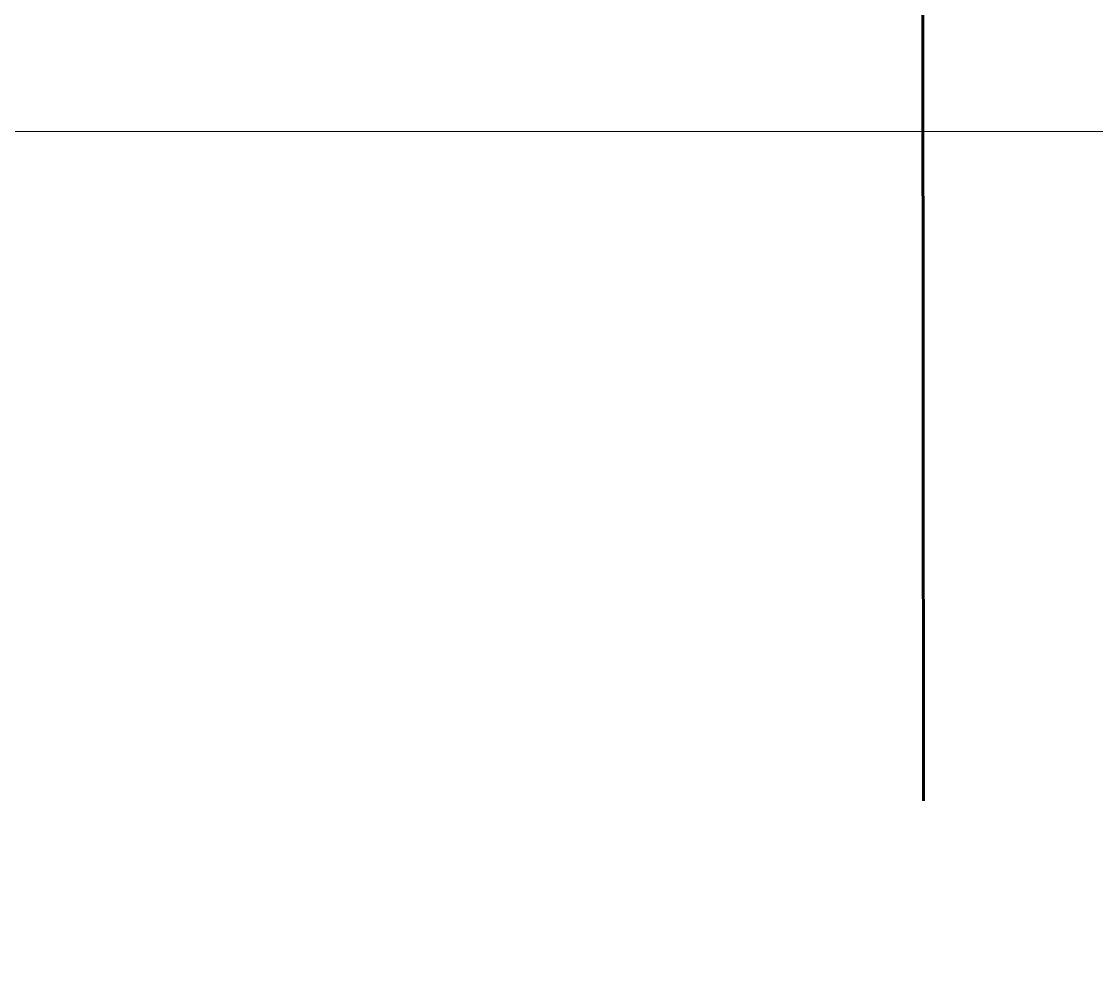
# Model space of a CAD drawing. Header units: inches. Extents: x -4169 to -1846, y 9706 to 12377.
# Drawn here: x -3832.1402 to -3831.7403, y 10546.25 to 10546.6053 of the extents above; entities that cross this region are included whole.
import ezdxf

# ---------------------------------------------------------------- set-up
doc = ezdxf.new("R2010")
doc.units = ezdxf.units.IN
doc.header["$MEASUREMENT"] = 0
doc.linetypes.add('Aligning Line 1_8_', pattern=[0.25, 0.125, -0.125])
doc.linetypes.add('Double Dash 3_8_', pattern=[1, 0.375, -0.125, 0.125, -0.125, 0.125, -0.125])
for name, color, linetype, lineweight in [('0-1', 7, 'Continuous', 5), ('0-3', 147, 'Aligning Line 1_8_', 9), ('A-WALL', 113, 'Continuous', 18), ('A-WALL-PATT-4', 111, 'Continuous', 9), ('C-PROP-LINE-1', 10, 'Double Dash 3_8_', 60)]:
    doc.layers.add(name, color=color, linetype=linetype, lineweight=lineweight)
pattern_1 = [(0, (0, 0), (20.48, 5.12), [0.845, -14.515, 0.845, -14.515, -81.92]), (0, (0, 0), (20.48, 5.12), [-30.72, 0.845, -29.875, 0.845, -14.515, -35.84]), (0, (0, 0), (20.48, 5.12), [-76.8, 0.845, -9.395, 0.845, -24.755]), (120, (7.68, 2.56), (-14.67405, 15.1762003), [0.845, -14.515, 0.845, -14.515, -81.92]), (120, (7.68, 2.56), (-14.67405, 15.1762003), [-30.72, 0.845, -29.875, 0.845, -14.515, -35.84]), (120, (7.68, 2.56), (-14.67405, 15.1762003), [-76.8, 0.845, -9.395, 0.845, -24.755]), (240, (10.24, 12.8), (-5.80595, -20.2962003), [0.845, -14.515, 0.845, -14.515, -81.92]), (240, (10.24, 12.8), (-5.80595, -20.2962003), [-30.72, 0.845, -29.875, 0.845, -14.515, -35.84]), (240, (10.24, 12.8), (-5.80595, -20.2962003), [-76.8, 0.845, -9.395, 0.845, -24.755])]

# ---------------------------------------------------------------- blocks, each defined once
blk = doc.blocks.new('Family - ___-1878392-ENLARGED RCP - 3RD FLOOR PLAN')
at = {"layer": 'C-PROP-LINE-1'}
blk.add_line((-3833.41046, 12088.68951), (-3830.99429, 9768.08086), dxfattribs=at)
blk = doc.blocks.new('CTR - 1st Phase - Shell_rvt-1-ENLARGED RCP - 3RD FLOOR PLAN')
at = {"layer": '0-3'}
blk.add_blockref('Family - ___-1878392-ENLARGED RCP - 3RD FLOOR PLAN', (0, 0), dxfattribs=at)

msp = doc.modelspace()

# ---------------------------------------------------------------- hatches: boundary and pattern name
at = {"layer": 'A-WALL-PATT-4'}
h = msp.add_hatch(dxfattribs=at)
h.set_pattern_fill('FP_1', color=256, style=0, pattern_type=2)
h.set_pattern_definition(pattern_1)
h.paths.add_polyline_path([(-3486.70968, 10546.5644), (-3486.67374, 10546.5644), (-3486.67374, 10547.1894), (-3549.60963, 10547.1894), (-3549.60963, 10546.5644), (-3487.29874, 10546.5644)], flags=0)
h.paths.add_polyline_path([(-3851.84874, 10546.5644), (-3747.99108, 10546.5644), (-3747.99108, 10547.1894), (-3852.47374, 10547.1894), (-3852.47374, 10546.5644)], flags=0)
h.paths.add_polyline_path([(-3706.48782, 10546.5644), (-3680.86608, 10546.5644), (-3680.86608, 10547.1894), (-3717.99108, 10547.1894), (-3717.99108, 10546.5644)], flags=0)
h.paths.add_polyline_path([(-3571.80924, 10546.5644), (-3553.10963, 10546.5644), (-3553.10963, 10547.1894), (-3571.80924, 10547.1894), (-3571.80924, 10546.70904)], flags=0)
h.paths.add_polyline_path([(-3677.36608, 10546.5644), (-3673.74108, 10546.5644), (-3673.74108, 10547.1894), (-3677.36608, 10547.1894), (-3677.36608, 10546.8897)], flags=0)
h.paths.add_polyline_path([(-3589.80924, 10546.5644), (-3589.80924, 10547.1894), (-3592.74108, 10547.1894), (-3592.74108, 10546.5644)], flags=0)
h.paths.add_polyline_path([(-3652.74108, 10546.5644), (-3652.74108, 10547.1894), (-3655.74108, 10547.1894), (-3655.74108, 10546.5644)], flags=0)
h = msp.add_hatch(dxfattribs=at)
h.set_pattern_fill('FP_1', color=256, style=0, pattern_type=2)
h.set_pattern_definition(pattern_1)
h.paths.add_polyline_path([(-3848.53624, 10545.9394), (-3747.99108, 10545.9394), (-3747.99108, 10546.5644), (-3852.47374, 10546.5644), (-3852.47374, 10545.9394), (-3851.84874, 10545.9394)], flags=0)
h.paths.add_polyline_path([(-3488.99982, 10545.9394), (-3487.29874, 10545.9394), (-3487.29874, 10546.5644), (-3549.60963, 10546.5644), (-3549.60963, 10545.9394), (-3497.94994, 10545.9394)], flags=0)
h.paths.add_polyline_path([(-3553.10963, 10545.9394), (-3553.10963, 10546.5644), (-3571.80924, 10546.5644), (-3571.80924, 10545.9394)], flags=0)
h.paths.add_polyline_path([(-3589.80924, 10545.9394), (-3589.80924, 10546.5644), (-3592.74108, 10546.5644), (-3592.74108, 10545.9394)], flags=0)
h.paths.add_polyline_path([(-3717.99108, 10545.9394), (-3680.86608, 10545.9394), (-3680.86608, 10546.5644), (-3717.99108, 10546.5644)], flags=0)
h.paths.add_polyline_path([(-3652.74108, 10545.9394), (-3652.74108, 10546.5644), (-3655.74108, 10546.5644), (-3655.74108, 10545.9394)], flags=0)
h.paths.add_polyline_path([(-3673.74108, 10545.9394), (-3673.74108, 10546.5644), (-3677.36608, 10546.5644), (-3677.36608, 10545.9394)], flags=0)

# ---------------------------------------------------------------- linework, layer by layer
at = {"layer": 'A-WALL'}
msp.add_line((-3852.47374, 10546.5644), (-3747.99108, 10546.5644), dxfattribs=at)

# ---------------------------------------------------------------- block references
at = {"layer": '0-1'}
msp.add_blockref('CTR - 1st Phase - Shell_rvt-1-ENLARGED RCP - 3RD FLOOR PLAN', (0, 0), dxfattribs=at)

doc.saveas('drawing.dxf')
